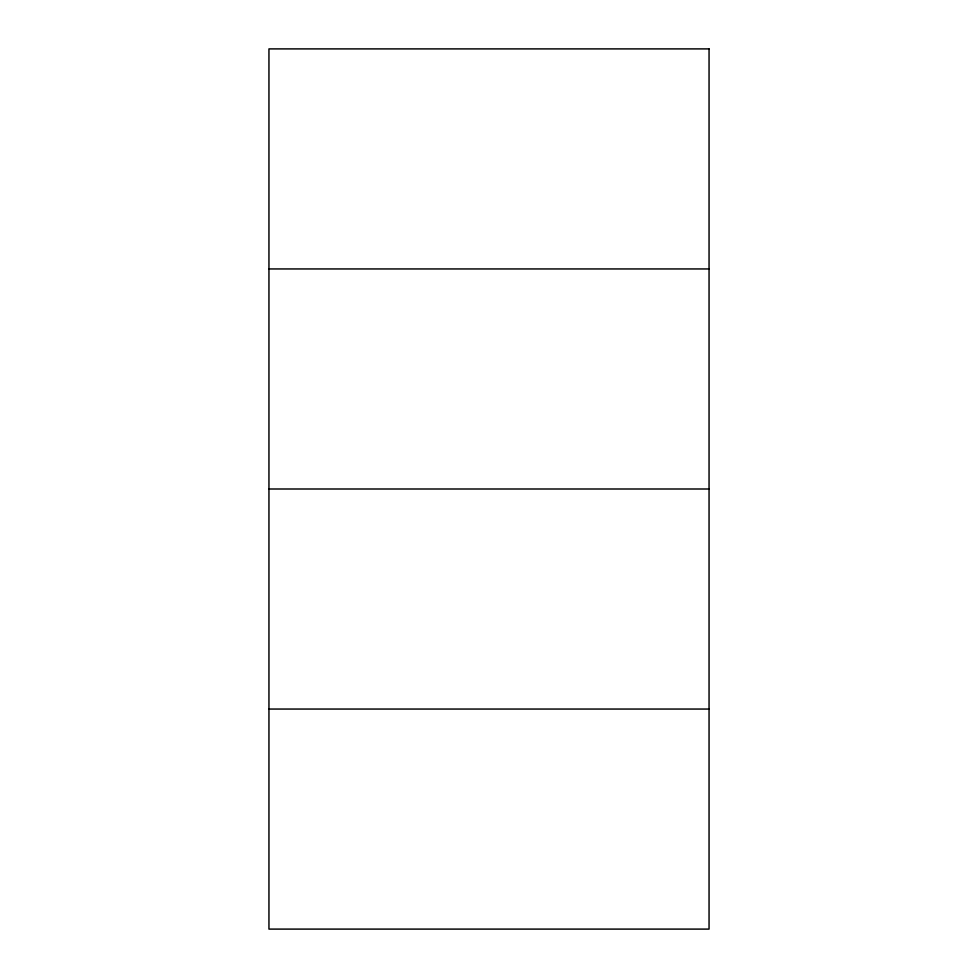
<?xml version="1.0" encoding="UTF-8"?>
<svg xmlns="http://www.w3.org/2000/svg" width="978" height="978" viewBox="0 0 978 978"><rect width="100%" height="100%" fill="white"/><g stroke="black" fill="none" stroke-linecap="round" stroke-linejoin="round"><path stroke-width="1.47" d="M268.95 268.95L709.05 268.95M268.95 489L709.05 489M268.95 709.05L709.05 709.05M709.05 48.9L268.95 48.9L268.95 929.1L709.05 929.1L709.05 48.9"/></g></svg>
